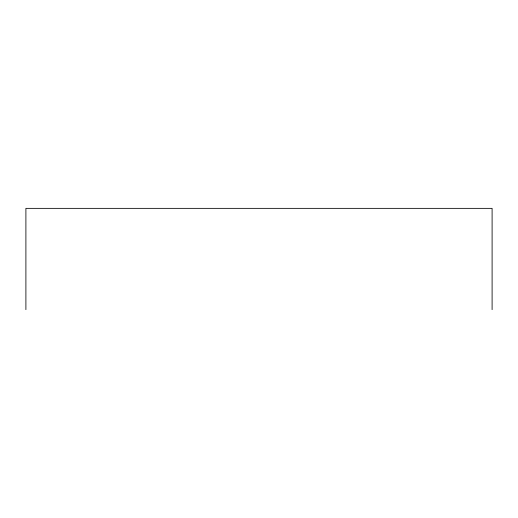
<?xml version="1.0" encoding="UTF-8"?>
<svg xmlns="http://www.w3.org/2000/svg" width="518" height="518" viewBox="0 0 518 518"><rect width="100%" height="100%" fill="white"/><g stroke="black" fill="none" stroke-linecap="round" stroke-linejoin="round"><path stroke-width="0.78" d="M492.1 309.641L492.1 208.359L25.9 208.359L25.9 309.641"/></g></svg>
